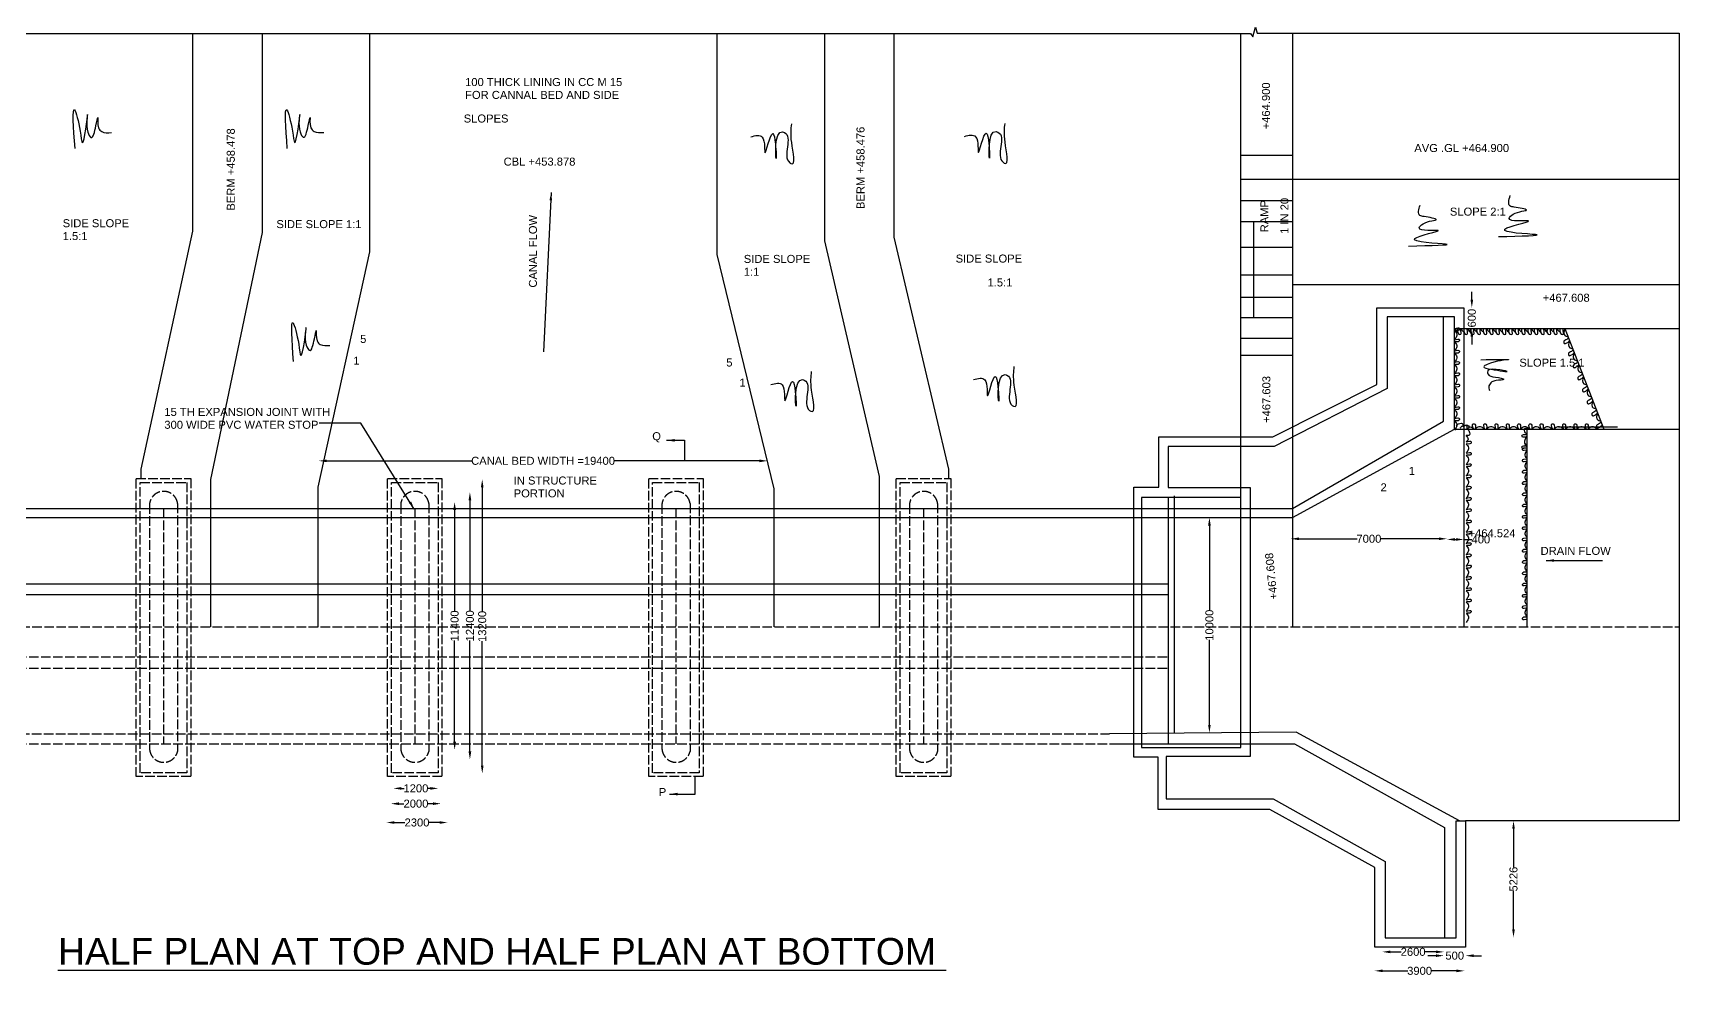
# Model space of a CAD drawing. Header units: millimetres. Extents: x 2520039 to 2670127, y 44348733 to 44450860.
# Drawn here: x 2555481 to 2617185, y 44381485 to 44416847 of the extents above; entities that cross this region are included whole.
import ezdxf

# ---------------------------------------------------------------- set-up
doc = ezdxf.new("R2010")
doc.units = ezdxf.units.MM
doc.header["$MEASUREMENT"] = 0
doc.linetypes.add('ACAD_ISO02W100', pattern=[15, 12, -3])
for name, color, linetype in [('DIMENSION', 7, 'Continuous'), ('DRAWING', 2, 'Continuous'), ('TEXT', 7, 'Continuous')]:
    doc.layers.add(name, color=color, linetype=linetype)
doc.styles.get("Standard").update_dxf_attribs({"font": 'arial.ttf', "height": 300})
doc.dimstyles.get("Standard").update_dxf_attribs({"dimtxt": 300, "dimasz": 300, "dimexe": 0.18, "dimexo": 0.0625, "dimgap": 0.09, "dimtad": 0, "dimdec": 0, "dimzin": 0, "dimdsep": 46, "dimtxsty": 'Standard', "dimcen": 0.09, "dimse1": 1, "dimse2": 1, "dimadec": 0, "dimazin": 0, "dimtfac": 1, "dimtdec": 0, "dimtofl": 0, "dimtmove": 0, "dimatfit": 3, "dimfxl": 1, "dimtolj": 1, "dimtzin": 0, "dimarcsym": 0})

# ---------------------------------------------------------------- blocks, each defined once
blk = doc.blocks.new('*D122')
at = {"layer": 'Defpoints', "color": 0, "transparency": 16777216}
for p in [(2568996, 44388544), (2568996, 44388522), (2570677, 44388544)]:
    blk.add_point(p, dxfattribs=at)
at = {"layer": 'DIMENSION', "color": 0, "lineweight": -2, "transparency": 16777216}
for p, q in [((2569296, 44388522), (2569403, 44388522)), ((2570377, 44388522), (2570270, 44388522))]:
    blk.add_line(p, q, dxfattribs=at)
at = {"layer": 'DIMENSION', "color": 0, "transparency": 16777216}
for points in [[(2569296, 44388572), (2569296, 44388472), (2568996, 44388522)], [(2570377, 44388572), (2570377, 44388472), (2570677, 44388522)]]:
    blk.add_solid(points, dxfattribs=at)
at = {"layer": 'DIMENSION', "color": 0, "transparency": 16777216, "insert": (2569837, 44388522), "char_height": 300, "attachment_point": 5}
blk.add_mtext('\\A1;1200', dxfattribs=at)
blk = doc.blocks.new('*D123')
at = {"layer": 'Defpoints', "color": 0, "transparency": 16777216}
for p in [(2568897, 44387911), (2570782, 44387949), (2570782, 44387911)]:
    blk.add_point(p, dxfattribs=at)
at = {"layer": 'DIMENSION', "color": 0, "lineweight": -2, "transparency": 16777216}
for p, q in [((2569197, 44387949), (2569389, 44387949)), ((2570482, 44387949), (2570290, 44387949))]:
    blk.add_line(p, q, dxfattribs=at)
at = {"layer": 'DIMENSION', "color": 0, "transparency": 16777216}
for points in [[(2569197, 44387999), (2569197, 44387899), (2568897, 44387949)], [(2570482, 44387999), (2570482, 44387899), (2570782, 44387949)]]:
    blk.add_solid(points, dxfattribs=at)
at = {"layer": 'DIMENSION', "color": 0, "transparency": 16777216, "insert": (2569839, 44387949), "char_height": 300, "attachment_point": 5}
blk.add_mtext('\\A1;2000', dxfattribs=at)
blk = doc.blocks.new('*D124')
at = {"layer": 'Defpoints', "color": 0, "transparency": 16777216}
for p in [(2568731, 44387242), (2568731, 44387242), (2571024, 44387302)]:
    blk.add_point(p, dxfattribs=at)
at = {"layer": 'DIMENSION', "color": 0, "lineweight": -2, "transparency": 16777216}
for p, q in [((2569031, 44387242), (2569428, 44387242)), ((2570724, 44387242), (2570328, 44387242))]:
    blk.add_line(p, q, dxfattribs=at)
at = {"layer": 'DIMENSION', "color": 0, "transparency": 16777216}
for points in [[(2569031, 44387292), (2569031, 44387192), (2568731, 44387242)], [(2570724, 44387292), (2570724, 44387192), (2571024, 44387242)]]:
    blk.add_solid(points, dxfattribs=at)
at = {"layer": 'DIMENSION', "color": 0, "transparency": 16777216, "insert": (2569878, 44387242), "char_height": 300, "attachment_point": 5}
blk.add_mtext('\\A1;2300', dxfattribs=at)
blk = doc.blocks.new('*D125')
at = {"layer": 'Defpoints', "color": 0, "transparency": 16777216}
for p in [(2572323, 44400108), (2572399, 44400108), (2572399, 44389079)]:
    blk.add_point(p, dxfattribs=at)
at = {"layer": 'DIMENSION', "color": 0, "lineweight": -2, "transparency": 16777216}
for p, q in [((2572323, 44399808), (2572323, 44395144)), ((2572323, 44389379), (2572323, 44394044))]:
    blk.add_line(p, q, dxfattribs=at)
at = {"layer": 'DIMENSION', "color": 0, "transparency": 16777216}
for points in [[(2572273, 44399808), (2572373, 44399808), (2572323, 44400108)], [(2572273, 44389379), (2572373, 44389379), (2572323, 44389079)]]:
    blk.add_solid(points, dxfattribs=at)
at = {"layer": 'DIMENSION', "color": 0, "transparency": 16777216, "insert": (2572323, 44394594), "char_height": 300, "attachment_point": 5, "rotation": 90}
blk.add_mtext('\\A1;13200', dxfattribs=at)
blk = doc.blocks.new('*D126')
at = {"layer": 'Defpoints', "color": 0, "transparency": 16777216}
for p in [(2571887, 44399626), (2571862, 44389607), (2571887, 44389607)]:
    blk.add_point(p, dxfattribs=at)
at = {"layer": 'DIMENSION', "color": 0, "lineweight": -2, "transparency": 16777216}
for p, q in [((2571862, 44399326), (2571862, 44395167)), ((2571862, 44389907), (2571862, 44394067))]:
    blk.add_line(p, q, dxfattribs=at)
at = {"layer": 'DIMENSION', "color": 0, "transparency": 16777216}
for points in [[(2571812, 44399326), (2571912, 44399326), (2571862, 44399626)], [(2571812, 44389907), (2571912, 44389907), (2571862, 44389607)]]:
    blk.add_solid(points, dxfattribs=at)
at = {"layer": 'DIMENSION', "color": 0, "transparency": 16777216, "insert": (2571862, 44394617), "char_height": 300, "attachment_point": 5, "rotation": 90}
blk.add_mtext('\\A1;12400', dxfattribs=at)
blk = doc.blocks.new('*D127')
at = {"layer": 'Defpoints', "color": 0, "transparency": 16777216}
for p in [(2571288, 44399256), (2571326, 44399256), (2571326, 44389968)]:
    blk.add_point(p, dxfattribs=at)
at = {"layer": 'DIMENSION', "color": 0, "lineweight": -2, "transparency": 16777216}
for p, q in [((2571288, 44398956), (2571288, 44395162)), ((2571288, 44390268), (2571288, 44394062))]:
    blk.add_line(p, q, dxfattribs=at)
at = {"layer": 'DIMENSION', "color": 0, "transparency": 16777216}
for points in [[(2571238, 44398956), (2571338, 44398956), (2571288, 44399256)], [(2571238, 44390268), (2571338, 44390268), (2571288, 44389968)]]:
    blk.add_solid(points, dxfattribs=at)
at = {"layer": 'DIMENSION', "color": 0, "transparency": 16777216, "insert": (2571288, 44394612), "char_height": 300, "attachment_point": 5, "rotation": 90}
blk.add_mtext('\\A1;11400', dxfattribs=at)
blk = doc.blocks.new('*D128')
at = {"layer": 'Defpoints', "color": 0, "transparency": 16777216}
for p in [(2566194, 44400787), (2583012, 44400802), (2583012, 44400802)]:
    blk.add_point(p, dxfattribs=at)
at = {"layer": 'DIMENSION', "color": 0, "lineweight": -2, "transparency": 16777216}
for p, q in [((2566494, 44400802), (2571928, 44400802)), ((2582712, 44400802), (2577279, 44400802))]:
    blk.add_line(p, q, dxfattribs=at)
at = {"layer": 'DIMENSION', "color": 0, "transparency": 16777216}
for points in [[(2566494, 44400852), (2566494, 44400752), (2566194, 44400802)], [(2582712, 44400852), (2582712, 44400752), (2583012, 44400802)]]:
    blk.add_solid(points, dxfattribs=at)
at = {"layer": 'DIMENSION', "color": 0, "transparency": 16777216, "insert": (2574603, 44400802), "char_height": 300, "attachment_point": 5}
blk.add_mtext('\\A1;CANAL BED WIDTH =19400', dxfattribs=at)
blk = doc.blocks.new('*D130')
at = {"layer": 'Defpoints', "color": 0, "transparency": 16777216}
for p in [(2599502, 44398678), (2599581, 44390602), (2599581, 44390602)]:
    blk.add_point(p, dxfattribs=at)
at = {"layer": 'DIMENSION', "color": 0, "lineweight": -2, "transparency": 16777216}
for p, q in [((2599581, 44398378), (2599581, 44395190)), ((2599581, 44390902), (2599581, 44394090))]:
    blk.add_line(p, q, dxfattribs=at)
at = {"layer": 'DIMENSION', "color": 0, "transparency": 16777216}
for points in [[(2599531, 44398378), (2599631, 44398378), (2599581, 44398678)], [(2599531, 44390902), (2599631, 44390902), (2599581, 44390602)]]:
    blk.add_solid(points, dxfattribs=at)
at = {"layer": 'DIMENSION', "color": 0, "transparency": 16777216, "insert": (2599581, 44394640), "char_height": 300, "attachment_point": 5, "rotation": 90}
blk.add_mtext('\\A1;10000', dxfattribs=at)
blk = doc.blocks.new('*D131')
at = {"layer": 'Defpoints', "color": 0, "transparency": 16777216}
for p in [(2602634, 44398024), (2608485, 44398024), (2608485, 44397880)]:
    blk.add_point(p, dxfattribs=at)
at = {"layer": 'DIMENSION', "color": 0, "lineweight": -2, "transparency": 16777216}
for p, q in [((2602934, 44397880), (2605113, 44397880)), ((2608185, 44397880), (2606006, 44397880))]:
    blk.add_line(p, q, dxfattribs=at)
at = {"layer": 'DIMENSION', "color": 0, "transparency": 16777216}
for points in [[(2602934, 44397930), (2602934, 44397830), (2602634, 44397880)], [(2608185, 44397930), (2608185, 44397830), (2608485, 44397880)]]:
    blk.add_solid(points, dxfattribs=at)
at = {"layer": 'DIMENSION', "color": 0, "transparency": 16777216, "insert": (2605559, 44397880), "char_height": 300, "attachment_point": 5}
blk.add_mtext('\\A1;7000', dxfattribs=at)
blk = doc.blocks.new('*D132')
at = {"layer": 'Defpoints', "color": 0, "transparency": 16777216}
for p in [(2608485, 44397880), (2609119, 44397880), (2609119, 44397855)]:
    blk.add_point(p, dxfattribs=at)
at = {"layer": 'DIMENSION', "color": 0, "lineweight": -2, "transparency": 16777216}
for p, q in [((2608785, 44397855), (2608819, 44397855)), ((2609119, 44397855), (2609419, 44397855))]:
    blk.add_line(p, q, dxfattribs=at)
at = {"layer": 'DIMENSION', "color": 0, "transparency": 16777216}
for points in [[(2608785, 44397905), (2608785, 44397805), (2608485, 44397855)], [(2608819, 44397905), (2608819, 44397805), (2609119, 44397855)]]:
    blk.add_solid(points, dxfattribs=at)
at = {"layer": 'DIMENSION', "color": 0, "transparency": 16777216, "insert": (2609756, 44397855), "char_height": 300, "attachment_point": 5}
blk.add_mtext('\\A1;400', dxfattribs=at)
blk = doc.blocks.new('*D136')
at = {"layer": 'Defpoints', "color": 0, "transparency": 16777216}
for p in [(2608372, 44382569), (2609180, 44382569), (2609180, 44382250)]:
    blk.add_point(p, dxfattribs=at)
at = {"layer": 'DIMENSION', "color": 0, "lineweight": -2, "transparency": 16777216}
for p, q in [((2608072, 44382250), (2607772, 44382250)), ((2609480, 44382250), (2609780, 44382250))]:
    blk.add_line(p, q, dxfattribs=at)
at = {"layer": 'DIMENSION', "color": 0, "transparency": 16777216}
for points in [[(2608072, 44382300), (2608072, 44382200), (2608372, 44382250)], [(2609480, 44382300), (2609480, 44382200), (2609180, 44382250)]]:
    blk.add_solid(points, dxfattribs=at)
at = {"layer": 'DIMENSION', "color": 0, "transparency": 16777216, "insert": (2608776, 44382250), "char_height": 300, "attachment_point": 5}
blk.add_mtext('\\A1;500', dxfattribs=at)
blk = doc.blocks.new('*D137')
at = {"layer": 'Defpoints', "color": 0, "transparency": 16777216}
for p in [(2606061, 44382392), (2606061, 44382250), (2608372, 44382250)]:
    blk.add_point(p, dxfattribs=at)
at = {"layer": 'DIMENSION', "color": 0, "lineweight": -2, "transparency": 16777216}
for p, q in [((2606361, 44382392), (2606766, 44382392)), ((2608072, 44382392), (2607667, 44382392))]:
    blk.add_line(p, q, dxfattribs=at)
at = {"layer": 'DIMENSION', "color": 0, "transparency": 16777216}
for points in [[(2606361, 44382442), (2606361, 44382342), (2606061, 44382392)], [(2608072, 44382442), (2608072, 44382342), (2608372, 44382392)]]:
    blk.add_solid(points, dxfattribs=at)
at = {"layer": 'DIMENSION', "color": 0, "transparency": 16777216, "insert": (2607216, 44382392), "char_height": 300, "attachment_point": 5}
blk.add_mtext('\\A1;2600', dxfattribs=at)
blk = doc.blocks.new('*D138')
at = {"layer": 'Defpoints', "color": 0, "transparency": 16777216}
for p in [(2605777, 44381681), (2609142, 44381681), (2609142, 44381681)]:
    blk.add_point(p, dxfattribs=at)
at = {"layer": 'DIMENSION', "color": 0, "lineweight": -2, "transparency": 16777216}
for p, q in [((2606077, 44381681), (2607012, 44381681)), ((2608842, 44381681), (2607907, 44381681))]:
    blk.add_line(p, q, dxfattribs=at)
at = {"layer": 'DIMENSION', "color": 0, "transparency": 16777216}
for points in [[(2606077, 44381731), (2606077, 44381631), (2605777, 44381681)], [(2608842, 44381731), (2608842, 44381631), (2609142, 44381681)]]:
    blk.add_solid(points, dxfattribs=at)
at = {"layer": 'DIMENSION', "color": 0, "transparency": 16777216, "insert": (2607459, 44381681), "char_height": 300, "attachment_point": 5}
blk.add_mtext('\\A1;3900', dxfattribs=at)
blk = doc.blocks.new('*D139')
at = {"layer": 'Defpoints', "color": 0, "transparency": 16777216}
for p in [(2610839, 44387306), (2610979, 44387306), (2610839, 44382935)]:
    blk.add_point(p, dxfattribs=at)
at = {"layer": 'DIMENSION', "color": 0, "lineweight": -2, "transparency": 16777216}
for p, q in [((2610979, 44387006), (2610979, 44385568)), ((2610979, 44383235), (2610979, 44384672))]:
    blk.add_line(p, q, dxfattribs=at)
at = {"layer": 'DIMENSION', "color": 0, "transparency": 16777216}
for points in [[(2610929, 44387006), (2611029, 44387006), (2610979, 44387306)], [(2610929, 44383235), (2611029, 44383235), (2610979, 44382935)]]:
    blk.add_solid(points, dxfattribs=at)
at = {"layer": 'DIMENSION', "color": 0, "transparency": 16777216, "insert": (2610979, 44385120), "char_height": 300, "attachment_point": 5, "rotation": 90}
blk.add_mtext('\\A1;5226', dxfattribs=at)
blk = doc.blocks.new('*D151')
at = {"layer": 'Defpoints', "color": 0, "transparency": 16777216}
for p in [(2609119, 44406545), (2609417, 44406545), (2609119, 44405761)]:
    blk.add_point(p, dxfattribs=at)
at = {"layer": 'DIMENSION', "color": 0, "lineweight": -2, "transparency": 16777216}
for p, q in [((2609417, 44406845), (2609417, 44407145)), ((2609417, 44405461), (2609417, 44405161))]:
    blk.add_line(p, q, dxfattribs=at)
at = {"layer": 'DIMENSION', "color": 0, "transparency": 16777216}
for points in [[(2609367, 44406845), (2609467, 44406845), (2609417, 44406545)], [(2609367, 44405461), (2609467, 44405461), (2609417, 44405761)]]:
    blk.add_solid(points, dxfattribs=at)
at = {"layer": 'DIMENSION', "color": 0, "transparency": 16777216, "insert": (2609417, 44406153), "char_height": 300, "attachment_point": 5, "rotation": 90}
blk.add_mtext('\\A1;600', dxfattribs=at)

msp = doc.modelspace()

# ---------------------------------------------------------------- linework, layer by layer
at = {"layer": 'DIMENSION', "color": 0}
for points in [[(2600752.2, 44399428.2), (2600752.2, 44416829.5)], [(2602704.9, 44394579.2), (2602704.9, 44416836.1)], [(2600752.2, 44412267.2), (2602704.9, 44412267.2)], [(2600752.2, 44411367.2), (2602704.9, 44411367.2)], [(2600752.2, 44410568.5), (2602704.9, 44410568.5)], [(2600752.2, 44409781), (2602704.9, 44409781)], [(2601242.1, 44406160.1), (2601242.1, 44409781)], [(2600752.2, 44408813.5), (2602704.9, 44408813.5)], [(2600752.2, 44407780.1), (2602704.9, 44407780.1)], [(2602704.9, 44406925.1), (2600752.2, 44406925.1)], [(2602704.9, 44406160.1), (2600752.2, 44406160.1)], [(2602704.9, 44405395.1), (2600752.2, 44405395.1)], [(2602704.9, 44404753.9), (2600752.2, 44404753.9)]]:
    msp.add_lwpolyline(points, dxfattribs=at)
at = {"layer": 'DIMENSION'}
for points in [[(2602704.9, 44411367.2), (2617185.3, 44411367.2)], [(2617185.3, 44407400.5), (2602704.9, 44407400.5)]]:
    msp.add_lwpolyline(points, dxfattribs=at)
at = {"layer": 'DIMENSION', "color": 0}
for points in [[(2557058.8, 44412514.3), (2557040.1, 44413957.7), (2557251.9, 44413161.3), (2557332.9, 44412732), (2557532.2, 44413783.5), (2557538.4, 44413130.2), (2557656.8, 44412931.1), (2557843.6, 44413366.6), (2557912.1, 44413671.5), (2557943.3, 44413285.8), (2558061.6, 44413148.9), (2558422.9, 44413111.6)], [(2565015.4, 44412519.2), (2564996.7, 44413962.6), (2565208.5, 44413166.2), (2565289.5, 44412736.9), (2565488.8, 44413788.4), (2565495, 44413135.1), (2565613.4, 44412936), (2565800.2, 44413371.5), (2565868.7, 44413676.4), (2565899.9, 44413290.7), (2566018.2, 44413153.8), (2566379.5, 44413116.5)], [(2582395.6, 44412951.5), (2582819.5, 44412941.6), (2582920.4, 44412345.2), (2583211.7, 44413071.2), (2583312.7, 44412682.3), (2583338.7, 44412137.8), (2583583.8, 44413137.5), (2583650.2, 44413117.3), (2583849.8, 44411981.3), (2583890.2, 44411955.4), (2583922.3, 44412737.4), (2583922.3, 44413437.5)], [(2590394.5, 44412965.1), (2590818.3, 44412955.2), (2590919.3, 44412358.8), (2591210.6, 44413084.8), (2591311.5, 44412695.9), (2591337.5, 44412151.4), (2591582.7, 44413151.1), (2591649, 44413130.9), (2591848.6, 44411994.9), (2591889, 44411969), (2591921.1, 44412751), (2591921.1, 44413451.1)], [(2607038.9, 44408855.2), (2608430.8, 44408927.7), (2607274.9, 44409133.2), (2608158.4, 44409441.5), (2607444.4, 44409538.2), (2607589.8, 44409693.1), (2608086.1, 44409850.3), (2607632.2, 44409959.1), (2607468.8, 44410001.4), (2607474.9, 44410394.3)], [(2610416.2, 44409211.1), (2611808, 44409283.6), (2610652.2, 44409489.1), (2611535.7, 44409797.4), (2610821.6, 44409894.1), (2610967.1, 44410049.1), (2611463.3, 44410206.2), (2611009.5, 44410315), (2610846.1, 44410357.3), (2610852.1, 44410750.3)], [(2565249.3, 44404529.6), (2565230.6, 44405973), (2565442.4, 44405176.6), (2565523.4, 44404747.3), (2565722.7, 44405798.8), (2565728.9, 44405145.5), (2565847.2, 44404946.4), (2566034.1, 44405381.9), (2566102.6, 44405686.8), (2566133.8, 44405301), (2566252.1, 44405164.2), (2566613.4, 44405126.8)], [(2608770.9, 44405761.4), (2608952.1, 44405763.8), (2608942.7, 44405707.4), (2608770.9, 44405679.2), (2608818.3, 44405625.2), (2608839.5, 44405465.4), (2608770.9, 44405338.5)], [(2608770.9, 44405338.5), (2608952.1, 44405340.8), (2608942.7, 44405284.4), (2608770.9, 44405256.2), (2608818.3, 44405202.2), (2608839.5, 44405042.4), (2608770.9, 44404915.5)], [(2608770.9, 44405761.4), (2608888.6, 44405648.8), (2608888.6, 44405761.4), (2608929.8, 44405551.1), (2609008.7, 44405554.5), (2609010.4, 44405662.5), (2609010.4, 44405761.4)], [(2609010.4, 44405761.4), (2609128.1, 44405648.8), (2609128.1, 44405761.4), (2609169.3, 44405551.1), (2609248.3, 44405554.5), (2609250, 44405662.5), (2609250, 44405761.4)], [(2609250, 44405761.4), (2609367.7, 44405648.8), (2609367.7, 44405761.4), (2609408.9, 44405551.1), (2609487.8, 44405554.5), (2609489.5, 44405662.5), (2609489.5, 44405761.4)], [(2609489.5, 44405761.4), (2609607.2, 44405648.8), (2609607.2, 44405761.4), (2609648.4, 44405551.1), (2609727.4, 44405554.5), (2609729.1, 44405662.5), (2609729.1, 44405761.4)], [(2609729.1, 44405761.4), (2609846.8, 44405648.8), (2609846.8, 44405761.4), (2609888, 44405551.1), (2609966.9, 44405554.5), (2609968.6, 44405662.5), (2609968.6, 44405761.4)], [(2609968.6, 44405761.4), (2610086.3, 44405648.8), (2610086.3, 44405761.4), (2610127.5, 44405551.1), (2610206.5, 44405554.5), (2610208.2, 44405662.5), (2610208.2, 44405761.4)], [(2610208.2, 44405761.4), (2610325.9, 44405648.8), (2610325.9, 44405761.4), (2610367.1, 44405551.1), (2610446, 44405554.5), (2610447.7, 44405662.5), (2610447.7, 44405761.4)], [(2610447.7, 44405761.4), (2610565.4, 44405648.8), (2610565.4, 44405761.4), (2610606.6, 44405551.1), (2610685.5, 44405554.5), (2610687.3, 44405662.5), (2610687.3, 44405761.4)], [(2610687.3, 44405761.4), (2610805, 44405648.8), (2610805, 44405761.4), (2610846.1, 44405551.1), (2610925.1, 44405554.5), (2610926.8, 44405662.5), (2610926.8, 44405761.4)], [(2610926.8, 44405761.4), (2611044.5, 44405648.8), (2611044.5, 44405761.4), (2611085.7, 44405551.1), (2611164.6, 44405554.5), (2611166.3, 44405662.5), (2611166.3, 44405761.4)], [(2611166.3, 44405761.4), (2611284, 44405648.8), (2611284, 44405761.4), (2611325.2, 44405551.1), (2611404.2, 44405554.5), (2611405.9, 44405662.5), (2611405.9, 44405761.4)], [(2611405.9, 44405761.4), (2611523.6, 44405648.8), (2611523.6, 44405761.4), (2611564.8, 44405551.1), (2611643.7, 44405554.5), (2611645.4, 44405662.5), (2611645.4, 44405761.4)], [(2611645.4, 44405761.4), (2611763.1, 44405648.8), (2611763.1, 44405761.4), (2611804.3, 44405551.1), (2611883.3, 44405554.5), (2611885, 44405662.5), (2611885, 44405761.4)], [(2611885, 44405761.4), (2612002.7, 44405648.8), (2612002.7, 44405761.4), (2612043.9, 44405551.1), (2612122.8, 44405554.5), (2612124.5, 44405662.5), (2612124.5, 44405761.4)], [(2612124.5, 44405761.4), (2612242.2, 44405648.8), (2612242.2, 44405761.4), (2612283.4, 44405551.1), (2612362.3, 44405554.5), (2612364.1, 44405662.5), (2612364.1, 44405761.4)], [(2612364.1, 44405761.4), (2612481.8, 44405648.8), (2612481.8, 44405761.4), (2612522.9, 44405551.1), (2612601.9, 44405554.5), (2612603.6, 44405662.5), (2612603.6, 44405761.4)], [(2612603.6, 44405761.4), (2612721.3, 44405648.8), (2612721.3, 44405761.4), (2612762.5, 44405551.1), (2612841.4, 44405554.5), (2612843.2, 44405662.5), (2612843.2, 44405761.4)], [(2612907.7, 44405761.4), (2612915.5, 44405493.2), (2613034, 44405435.7), (2612945.5, 44405335.7), (2612866, 44405284.8), (2612884, 44405203.8), (2612980, 44405224.8), (2613082.6, 44405310.3)], [(2613082.6, 44405310.3), (2613090.4, 44405042.1), (2613208.9, 44404984.6), (2613120.4, 44404884.6), (2613040.8, 44404833.7), (2613058.9, 44404752.7), (2613154.9, 44404773.7), (2613257.5, 44404859.2)], [(2608770.9, 44404915.5), (2608952.1, 44404917.9), (2608942.7, 44404861.5), (2608770.9, 44404833.3), (2608818.3, 44404779.2), (2608839.5, 44404619.4), (2608770.9, 44404492.6)], [(2613257.5, 44404859.2), (2613265.3, 44404591), (2613383.8, 44404533.5), (2613295.3, 44404433.5), (2613215.7, 44404382.6), (2613233.7, 44404301.6), (2613329.8, 44404322.6), (2613432.4, 44404408.1)], [(2583141.8, 44403661.9), (2583565.7, 44403652), (2583666.6, 44403055.6), (2583957.9, 44403781.6), (2584058.9, 44403392.7), (2584084.9, 44402848.2), (2584330, 44403847.9), (2584396.4, 44403827.7), (2584596, 44402691.7), (2584636.4, 44402665.8), (2584668.5, 44403447.8), (2584668.5, 44404147.9)], [(2590738.4, 44403849.1), (2591162.3, 44403839.1), (2591263.2, 44403242.8), (2591554.6, 44403968.8), (2591655.5, 44403579.9), (2591681.5, 44403035.3), (2591926.6, 44404035.1), (2591993, 44404014.9), (2592192.6, 44402878.9), (2592233, 44402852.9), (2592265.1, 44403635), (2592265.1, 44404335.1)], [(2608770.9, 44404492.6), (2608952.1, 44404494.9), (2608942.7, 44404438.5), (2608770.9, 44404410.3), (2608818.3, 44404356.3), (2608839.5, 44404196.5), (2608770.9, 44404069.6)], [(2608770.9, 44404069.6), (2608952.1, 44404071.9), (2608942.7, 44404015.5), (2608770.9, 44403987.3), (2608818.3, 44403933.3), (2608839.5, 44403773.5), (2608770.9, 44403646.6)], [(2609751.4, 44404595.3), (2610795.3, 44404595.3), (2609991.1, 44404415.1), (2609862.3, 44404330.1), (2610140.6, 44404237.4), (2610738.6, 44404155), (2610001.5, 44404116.4), (2610019.5, 44404059.8), (2610303, 44403941.4), (2610614.9, 44403859), (2610328.8, 44403810.1), (2610169, 44403758.6), (2610058.1, 44403613.2), (2610078.7, 44403435.6)], [(2613432.4, 44404408.1), (2613440.1, 44404139.9), (2613558.6, 44404082.4), (2613470.2, 44403982.4), (2613390.6, 44403931.5), (2613408.6, 44403850.5), (2613504.7, 44403871.5), (2613607.2, 44403957)], [(2608770.9, 44403646.6), (2608952.1, 44403649), (2608942.7, 44403592.6), (2608770.9, 44403564.4), (2608818.3, 44403510.3), (2608839.5, 44403350.5), (2608770.9, 44403223.7)], [(2613607.2, 44403957), (2613615, 44403688.8), (2613733.5, 44403631.3), (2613645, 44403531.3), (2613565.5, 44403480.4), (2613583.5, 44403399.4), (2613679.6, 44403420.4), (2613782.1, 44403505.9)], [(2613782.1, 44403505.9), (2613789.9, 44403237.7), (2613908.4, 44403180.2), (2613819.9, 44403080.2), (2613740.4, 44403029.3), (2613758.4, 44402948.3), (2613854.4, 44402969.3), (2613957, 44403054.8)], [(2608770.9, 44403223.7), (2608952.1, 44403226), (2608942.7, 44403169.6), (2608770.9, 44403141.4), (2608818.3, 44403087.4), (2608839.5, 44402927.6), (2608770.9, 44402800.7)], [(2608770.9, 44402800.7), (2608952.1, 44402803), (2608942.7, 44402746.6), (2608770.9, 44402718.4), (2608818.3, 44402664.4), (2608839.5, 44402504.6), (2608770.9, 44402377.7)], [(2613957, 44403054.8), (2613964.8, 44402786.6), (2614083.3, 44402729.1), (2613994.8, 44402629.1), (2613915.2, 44402578.1), (2613933.3, 44402497.2), (2614029.3, 44402518.2), (2614131.9, 44402603.7)], [(2608770.9, 44402377.7), (2608952.1, 44402380.1), (2608942.7, 44402323.7), (2608770.9, 44402295.5), (2608818.3, 44402241.4), (2608839.5, 44402081.6), (2608770.9, 44401954.8)], [(2608825, 44402110.1), (2608922.8, 44402191.3), (2609077.9, 44402174.9), (2609077.9, 44402082.8), (2609181.3, 44402142), (2609319.9, 44402082.8)], [(2614131.9, 44402603.7), (2614139.7, 44402335.5), (2614258.1, 44402278), (2614169.7, 44402178), (2614090.1, 44402127), (2614108.1, 44402046.1), (2614204.2, 44402067.1), (2614306.8, 44402152.6)], [(2608978.9, 44402034.2), (2609076.7, 44402115.4), (2609231.8, 44402098.9), (2609231.8, 44402006.9), (2609335.2, 44402066.1), (2609473.8, 44402006.9)], [(2609236.1, 44402004.8), (2609317.3, 44401907), (2609300.8, 44401752), (2609208.8, 44401752), (2609268, 44401648.6), (2609208.8, 44401509.9)], [(2609473.8, 44402006.9), (2609471.5, 44402188.1), (2609527.9, 44402178.7), (2609556.1, 44402006.9), (2609610.1, 44402054.3), (2609769.9, 44402075.5), (2609896.8, 44402006.9)], [(2609896.8, 44402006.9), (2609894.4, 44402188.1), (2609950.8, 44402178.7), (2609979, 44402006.9), (2610033.1, 44402054.3), (2610192.9, 44402075.5), (2610319.8, 44402006.9)], [(2610319.8, 44402006.9), (2610317.4, 44402188.1), (2610373.8, 44402178.7), (2610402, 44402006.9), (2610456, 44402054.3), (2610615.8, 44402075.5), (2610742.7, 44402006.9)], [(2610742.7, 44402006.9), (2610740.4, 44402188.1), (2610796.8, 44402178.7), (2610825, 44402006.9), (2610879, 44402054.3), (2611038.8, 44402075.5), (2611165.7, 44402006.9)], [(2611165.7, 44402006.9), (2611163.3, 44402188.1), (2611219.7, 44402178.7), (2611247.9, 44402006.9), (2611302, 44402054.3), (2611461.8, 44402075.5), (2611588.7, 44402006.9)], [(2611478.7, 44401292.8), (2611297.5, 44401290.4), (2611306.9, 44401346.8), (2611478.7, 44401375), (2611431.3, 44401429.1), (2611410.2, 44401588.9), (2611478.7, 44401715.7)], [(2611478.7, 44401715.7), (2611297.5, 44401713.4), (2611306.9, 44401769.8), (2611478.7, 44401798), (2611431.3, 44401852), (2611410.2, 44402011.8), (2611604.6, 44401986.6)], [(2611588.7, 44402006.9), (2611586.3, 44402188.1), (2611642.7, 44402178.7), (2611670.9, 44402006.9), (2611724.9, 44402054.3), (2611884.7, 44402075.5), (2612011.6, 44402006.9)], [(2612011.6, 44402006.9), (2612009.3, 44402188.1), (2612065.7, 44402178.7), (2612093.9, 44402006.9), (2612147.9, 44402054.3), (2612307.7, 44402075.5), (2612434.6, 44402006.9)], [(2612434.6, 44402006.9), (2612432.2, 44402188.1), (2612488.6, 44402178.7), (2612516.8, 44402006.9), (2612570.9, 44402054.3), (2612730.7, 44402075.5), (2612857.6, 44402006.9)], [(2612857.6, 44402006.9), (2612855.2, 44402188.1), (2612911.6, 44402178.7), (2612939.8, 44402006.9), (2612993.8, 44402054.3), (2613153.6, 44402075.5), (2613280.5, 44402006.9)], [(2613280.5, 44402006.9), (2613278.2, 44402188.1), (2613334.6, 44402178.7), (2613362.8, 44402006.9), (2613416.8, 44402054.3), (2613576.6, 44402075.5), (2613703.5, 44402006.9)], [(2613703.5, 44402006.9), (2613701.1, 44402188.1), (2613757.5, 44402178.7), (2613785.7, 44402006.9), (2613839.8, 44402054.3), (2613999.6, 44402075.5), (2614126.5, 44402006.9)], [(2609208.8, 44401509.9), (2609390, 44401512.3), (2609380.6, 44401455.9), (2609208.8, 44401427.7), (2609256.2, 44401373.6), (2609277.4, 44401213.9), (2609208.8, 44401087)], [(2609208.8, 44401087), (2609390, 44401089.3), (2609380.6, 44401032.9), (2609208.8, 44401004.7), (2609256.2, 44400950.7), (2609277.4, 44400790.9), (2609208.8, 44400664)], [(2611497.1, 44400795.7), (2611315.8, 44400793.4), (2611325.2, 44400849.8), (2611497.1, 44400878), (2611449.6, 44400932), (2611428.5, 44401091.8), (2611497.1, 44401218.7)], [(2609208.8, 44400664), (2609390, 44400666.3), (2609380.6, 44400610), (2609208.8, 44400581.8), (2609256.2, 44400527.7), (2609277.4, 44400367.9), (2609208.8, 44400241)], [(2611497.1, 44400372.8), (2611315.8, 44400370.4), (2611325.2, 44400426.8), (2611497.1, 44400455), (2611449.6, 44400509), (2611428.5, 44400668.8), (2611497.1, 44400795.7)], [(2611497.1, 44399949.8), (2611315.8, 44399947.4), (2611325.2, 44400003.8), (2611497.1, 44400032), (2611449.6, 44400086.1), (2611428.5, 44400245.9), (2611497.1, 44400372.8)], [(2609208.8, 44400241), (2609390, 44400243.4), (2609380.6, 44400187), (2609208.8, 44400158.8), (2609256.2, 44400104.7), (2609277.4, 44399945), (2609208.8, 44399818.1)], [(2609208.8, 44399818.1), (2609390, 44399820.4), (2609380.6, 44399764), (2609208.8, 44399735.8), (2609256.2, 44399681.8), (2609277.4, 44399522), (2609208.8, 44399395.1)], [(2611497.1, 44399526.8), (2611315.8, 44399524.5), (2611325.2, 44399580.9), (2611497.1, 44399609.1), (2611449.6, 44399663.1), (2611428.5, 44399822.9), (2611497.1, 44399949.8)], [(2609208.8, 44399395.1), (2609390, 44399397.4), (2609380.6, 44399341.1), (2609208.8, 44399312.9), (2609256.2, 44399258.8), (2609277.4, 44399099), (2609208.8, 44398972.1)], [(2611497.1, 44399103.9), (2611315.8, 44399101.5), (2611325.2, 44399157.9), (2611497.1, 44399186.1), (2611449.6, 44399240.1), (2611428.5, 44399399.9), (2611497.1, 44399526.8)], [(2609208.8, 44398972.1), (2609390, 44398974.5), (2609380.6, 44398918.1), (2609208.8, 44398889.9), (2609256.2, 44398835.8), (2609277.4, 44398676.1), (2609208.8, 44398549.2)], [(2609208.8, 44398549.2), (2609390, 44398551.5), (2609380.6, 44398495.1), (2609208.8, 44398466.9), (2609256.2, 44398412.9), (2609277.4, 44398253.1), (2609208.8, 44398126.2)], [(2611497.1, 44398680.9), (2611315.8, 44398678.5), (2611325.2, 44398734.9), (2611497.1, 44398763.1), (2611449.6, 44398817.2), (2611428.5, 44398977), (2611497.1, 44399103.9)], [(2611497.1, 44398257.9), (2611315.8, 44398255.6), (2611325.2, 44398312), (2611497.1, 44398340.2), (2611449.6, 44398394.2), (2611428.5, 44398554), (2611497.1, 44398680.9)], [(2609208.8, 44398126.2), (2609390, 44398128.6), (2609380.6, 44398072.2), (2609208.8, 44398044), (2609256.2, 44397989.9), (2609277.4, 44397830.1), (2609208.8, 44397703.2)], [(2611497.1, 44397835), (2611315.8, 44397832.6), (2611325.2, 44397889), (2611497.1, 44397917.2), (2611449.6, 44397971.2), (2611428.5, 44398131), (2611497.1, 44398257.9)], [(2609208.8, 44397703.2), (2609390, 44397705.6), (2609380.6, 44397649.2), (2609208.8, 44397621), (2609256.2, 44397566.9), (2609277.4, 44397407.2), (2609208.8, 44397280.3)], [(2609208.8, 44397280.3), (2609390, 44397282.6), (2609380.6, 44397226.2), (2609208.8, 44397198), (2609256.2, 44397144), (2609277.4, 44396984.2), (2609208.8, 44396857.3)], [(2611497.1, 44397412), (2611315.8, 44397409.6), (2611325.2, 44397466), (2611497.1, 44397494.2), (2611449.6, 44397548.3), (2611428.5, 44397708.1), (2611497.1, 44397835)], [(2611497.1, 44396989), (2611315.8, 44396986.7), (2611325.2, 44397043.1), (2611497.1, 44397071.3), (2611449.6, 44397125.3), (2611428.5, 44397285.1), (2611497.1, 44397412)], [(2609208.8, 44396857.3), (2609390, 44396859.7), (2609380.6, 44396803.3), (2609208.8, 44396775.1), (2609256.2, 44396721), (2609277.4, 44396561.2), (2609208.8, 44396434.3)], [(2611497.1, 44396566.1), (2611315.8, 44396563.7), (2611325.2, 44396620.1), (2611497.1, 44396648.3), (2611449.6, 44396702.4), (2611428.5, 44396862.1), (2611497.1, 44396989)], [(2609208.8, 44396434.3), (2609390, 44396436.7), (2609380.6, 44396380.3), (2609208.8, 44396352.1), (2609256.2, 44396298.1), (2609277.4, 44396138.3), (2609208.8, 44396011.4)], [(2609208.8, 44396011.4), (2609390, 44396013.7), (2609380.6, 44395957.3), (2609208.8, 44395929.1), (2609256.2, 44395875.1), (2609277.4, 44395715.3), (2609208.8, 44395588.4)], [(2611497.1, 44396143.1), (2611315.8, 44396140.7), (2611325.2, 44396197.1), (2611497.1, 44396225.3), (2611449.6, 44396279.4), (2611428.5, 44396439.2), (2611497.1, 44396566.1)], [(2611497.1, 44395720.1), (2611315.8, 44395717.8), (2611325.2, 44395774.2), (2611497.1, 44395802.4), (2611449.6, 44395856.4), (2611428.5, 44396016.2), (2611497.1, 44396143.1)], [(2609208.8, 44395588.4), (2609390, 44395590.8), (2609380.6, 44395534.4), (2609208.8, 44395506.2), (2609256.2, 44395452.1), (2609277.4, 44395292.3), (2609208.8, 44395165.4)], [(2611497.1, 44395297.2), (2611315.8, 44395294.8), (2611325.2, 44395351.2), (2611497.1, 44395379.4), (2611449.6, 44395433.5), (2611428.5, 44395593.2), (2611497.1, 44395720.1)], [(2609208.8, 44395165.4), (2609390, 44395167.8), (2609380.6, 44395111.4), (2609208.8, 44395083.2), (2609256.2, 44395029.2), (2609277.4, 44394869.4), (2609208.8, 44394742.5)], [(2611497.1, 44394874.2), (2611315.8, 44394871.8), (2611325.2, 44394928.2), (2611497.1, 44394956.4), (2611449.6, 44395010.5), (2611428.5, 44395170.3), (2611497.1, 44395297.2)]]:
    msp.add_spline(points, degree=3, dxfattribs=at)
msp.add_open_spline([(2608858.9, 44402082.8), (2608854.1, 44402088.4), (2608849.2, 44402093.9), (2608844.4, 44402099.5)], degree=3, dxfattribs=at)
for points, knots in [([(2612635, 44402082.8), (2612634.3, 44402083.1), (2612633.4, 44402083.1), (2612632.5, 44402082.8), (2612632.5, 44402082.8)], [405.7589061, 405.7589061, 405.7589061, 405.7589061, 412.5507337, 412.5507339, 412.5507339, 412.5507339, 412.5507339]), ([(2611497.1, 44401218.7), (2611414.3, 44401191.1), (2611305.4, 44401154.9), (2611317.9, 44401332.6), (2611560, 44401259.3), (2611450.2, 44401346.2), (2611429.5, 44401385.3), (2611424.2, 44401401)], [0, 0, 0, 0, 181.2425902, 238.4140851, 412.5507337, 484.4631773, 531.543537, 531.543537, 531.543537, 531.543537])]:
    msp.add_open_spline(points, degree=3, knots=knots, dxfattribs=at)
at = {"layer": 'DRAWING', "color": 0}
for points in [[(2527109, 44387239.1), (2527109, 44416829.5), (2601124.9, 44416829.5), (2601214, 44416700.9), (2601304.8, 44417060.5), (2601370.1, 44416836.1), (2617185.3, 44416836.1), (2617185.3, 44387305.7), (2609180, 44387305.7), (2609180, 44382568.6), (2605785.8, 44382568.6), (2605785.8, 44385551.9), (2601848.5, 44387726.2), (2597663.8, 44387726.2), (2597663.8, 44389693.2)], [(2559532.7, 44400135.7), (2559532.7, 44400495), (2561469.2, 44409413.6), (2561469.2, 44416829.5)], [(2564077, 44416829.5), (2564077, 44409366.8), (2562136, 44400103.9), (2562136, 44394579.2)], [(2566172.2, 44394579.2), (2566172.2, 44399820.4), (2568109.6, 44408642.3), (2568109.6, 44416829.5)], [(2583267.8, 44394579.2), (2583267.8, 44399753), (2581130.3, 44408533.9), (2581130.3, 44416829.5)], [(2585152.4, 44416829.5), (2585152.4, 44409049.3), (2587199.8, 44400219.2), (2587199.8, 44394579.2)], [(2587752.9, 44416829.5), (2587752.9, 44409192.1), (2589802.4, 44400488.5), (2589802.4, 44400135.7)], [(2597663.8, 44389693.2), (2596753.6, 44389693.2), (2596753.6, 44399819.4), (2597685.9, 44399819.4), (2597685.9, 44401705.4), (2601958, 44401705.4), (2605859.9, 44403662.9), (2605859.9, 44406545.1), (2609119.2, 44406545.1), (2609119.2, 44394579.2)], [(2595830.6, 44399018.5), (2602689.7, 44399018.5), (2608358.2, 44402285.9), (2608358.2, 44406198.1)], [(2595830.6, 44398678.1), (2602694.4, 44398678.1), (2608770.9, 44401994.2), (2608770.9, 44406198.1), (2608358.2, 44406198.1)], [(2608358.2, 44406198.1), (2606241.9, 44406198.1), (2606241.9, 44403508.6), (2602002, 44401339.4), (2598029.4, 44401339.4), (2598029.4, 44399808.5), (2601113.7, 44399808.5), (2601113.7, 44389719.8), (2597965.1, 44389719.8)], [(2608770.9, 44405761.4), (2617185.3, 44405761.4)], [(2612907.7, 44405761.4), (2614368.2, 44401994.2)], [(2608770.9, 44401994.2), (2617185.3, 44401994.2)], [(2611476.7, 44401994.2), (2611476.7, 44394579.2)], [(2612667.5, 44402082.8), (2614871.1, 44402082.8)], [(2597032.2, 44399428.2), (2597032.2, 44390057.6), (2600752.2, 44390057.6), (2600752.2, 44399428.2), (2597032.2, 44399428.2)], [(2598038.2, 44399428.2), (2598038.2, 44390194.4)], [(2598267.7, 44390589), (2598267.7, 44399490.2)], [(2544080.5, 44398678.1), (2595830.6, 44398678.1)], [(2551285.1, 44399018.5), (2595830.6, 44399018.5)], [(2551285.1, 44396189.4), (2598038.2, 44396189.4)], [(2551285.1, 44395794), (2598038.2, 44395794)], [(2608956, 44387305.7), (2602826.2, 44390633.1), (2595830.6, 44390565.4)], [(2595830.6, 44390194.4), (2602769.4, 44390194.4), (2608390.2, 44387051.4), (2608390.2, 44382917)], [(2597965.1, 44389719.8), (2597965.1, 44388124.3), (2601967.2, 44388124.3), (2606162.6, 44385776.3), (2606162.6, 44382917), (2608835, 44382917), (2608835, 44387305.7), (2609180, 44387305.7)]]:
    msp.add_lwpolyline(points, dxfattribs=at)
at = {"layer": 'DRAWING', "color": 0, "linetype": 'ACAD_ISO02W100', "ltscale": 30}
for points in [[(2559353.7, 44400135.7), (2561396.2, 44400135.7), (2561396.2, 44388962), (2559353.7, 44388962)], [(2559501.7, 44399987.7), (2561248.2, 44399987.7), (2561248.2, 44389110), (2559501.7, 44389110)], [(2568770.7, 44400135.7), (2570813.1, 44400135.7), (2570813.1, 44388962), (2568770.7, 44388962)], [(2568918.7, 44399987.7), (2570665.1, 44399987.7), (2570665.1, 44389110), (2568918.7, 44389110)], [(2578562, 44400135.7), (2580604.4, 44400135.7), (2580604.4, 44388962), (2578562, 44388962)], [(2578710, 44399987.7), (2580456.4, 44399987.7), (2580456.4, 44389110), (2578710, 44389110)], [(2587840.7, 44400135.7), (2589883.2, 44400135.7), (2589883.2, 44388962), (2587840.7, 44388962)], [(2587988.8, 44399987.7), (2589735.2, 44399987.7), (2589735.2, 44389110), (2587988.8, 44389110)]]:
    msp.add_lwpolyline(points, close=True, dxfattribs=at)
for points in [[(2559851.4, 44399179.7), (2559851.4, 44390006.1)], [(2560906, 44399206.3), (2560906, 44389909.8)], [(2569268.4, 44399179.7), (2569268.4, 44390006.1)], [(2570323, 44399206.3), (2570323, 44389909.8)], [(2579059.7, 44399179.7), (2579059.7, 44390006.1)], [(2580114.3, 44399206.3), (2580114.3, 44389909.8)], [(2588338.5, 44399179.7), (2588338.5, 44390006.1)], [(2589393, 44399206.3), (2589393, 44389909.8)], [(2560374.9, 44399018.5), (2560374.9, 44390194.4)], [(2569791.9, 44399018.5), (2569791.9, 44390194.4)], [(2579583.2, 44399018.5), (2579583.2, 44390194.4)], [(2588862, 44399018.5), (2588862, 44390194.4)], [(2527109, 44394579.2), (2569772.7, 44394579.2)], [(2569772.7, 44394579.2), (2617185.3, 44394579.2)], [(2551285.1, 44393451.5), (2598038.2, 44393451.5)], [(2551285.1, 44393026.5), (2598038.2, 44393026.5)], [(2550941.8, 44390565.4), (2595830.6, 44390565.4)], [(2551285.1, 44390194.4), (2595830.6, 44390194.4)]]:
    msp.add_lwpolyline(points, dxfattribs=at)
for centre, radius, start, end in [((2560380.4, 44399126.8), 531.6, 8.593861, 174.28552), ((2569797.3, 44399126.8), 531.6, 8.593861, 174.28552), ((2579588.6, 44399126.8), 531.6, 8.593861, 174.28552), ((2588867.4, 44399126.8), 531.6, 8.593861, 174.28552), ((2560385.8, 44390035), 535.1, 183.093787, 346.468738), ((2569802.7, 44390035), 535.1, 183.093787, 346.468738), ((2579594, 44390035), 535.1, 183.093787, 346.468738), ((2588872.8, 44390035), 535.1, 183.093787, 346.468738)]:
    msp.add_arc(centre, radius, start, end, dxfattribs=at)

# ---------------------------------------------------------------- texts
at = {"layer": 'DIMENSION', "color": 0}
msp.add_text('P', height=300, dxfattribs=at).set_placement((2578940.8, 44388236.7))
at = {"layer": 'TEXT', "color": 0}
for s, height, p in [('100 THICK LINING IN CC M 15', 300, (2571681.3, 44414854.2)), ('FOR CANNAL BED AND SIDE', 300, (2571681.3, 44414372.3)), ('SLOPES', 300, (2571629.1, 44413487.5)), ('CBL +453.878', 300, (2573124.8, 44411871.7)), ('AVG .GL +464.900', 300, (2607260.8, 44412381.1)), ('SLOPE 2:1', 300, (2608593.9, 44409996.7)), ('SIDE SLOPE ', 300, (2556596.8, 44409562.1)), ('SIDE SLOPE 1:1', 300, (2564607.4, 44409528.1)), ('1.5:1', 300, (2556596.8, 44409080.1)), ('SIDE SLOPE ', 300, (2582126.5, 44408223.6)), ('SIDE SLOPE ', 300, (2590067.9, 44408236.5)), ('1:1', 300, (2582126.5, 44407741.7)), ('1.5:1', 300, (2591263.3, 44407340.9)), ('+467.608', 300, (2612074.9, 44406767.6)), ('5', 300, (2567747.1, 44405223)), ('1', 300, (2567491.8, 44404410.8)), ('5', 300, (2581470.6, 44404339.8)), ('SLOPE 1.5:1', 300, (2611197.1, 44404333.9)), ('1', 300, (2581962.3, 44403585)), ('300 WIDE PVC WATER STOP', 300, (2560407.7, 44402004.8)), ('15 TH EXPANSION JOINT WITH ', 300, (2560407.7, 44402486.7)), ('Q', 300, (2578696, 44401576.4)), ('1', 300, (2607051.9, 44400275.1)), ('IN STRUCTURE ', 300, (2573502.4, 44399914.8)), ('2', 300, (2605994.1, 44399659.5)), ('PORTION', 300, (2573502.4, 44399432.8)), ('+464.524', 300, (2609293.2, 44397937)), ('DRAIN FLOW', 300, (2611993.7, 44397277.2)), ('%%UHALF PLAN AT TOP AND HALF PLAN AT BOTTOM ', 1000, (2556420.4, 44381911.8))]:
    msp.add_text(s, height=height, dxfattribs=at).set_placement(p)
for s, rotation, p in [('+464.900', 90, (2601850.4, 44413231.3)), ('BERM +458.478', 90, (2563048.6, 44410183.3)), ('BERM +458.476', 90, (2586651.9, 44410243.7)), ('RAMP ', 90, (2601792.6, 44409371.1)), ('1 IN 20', 90, (2602544.5, 44409310.2)), ('CANAL FLOW ', 90, (2574373.2, 44407297.3)), ('+467.603', 90, (2601864.5, 44402224.3)), ('+467.608', 95.760235, (2602136.7, 44395616))]:
    msp.add_text(s, height=300, rotation=rotation, dxfattribs=at).set_placement(p)

# ---------------------------------------------------------------- dimensions: what is measured, and where the dimension line sits
at = {"layer": 'DIMENSION', "color": 0}
for base, p1, p2, text, picture, middle in [((2609417.3, 44406545.1), (2609119.2, 44405761.4), (2609119.2, 44406545.1), '600', '*D151', (2609417.3, 44406153.3)), ((2572323.2, 44400108.5), (2572399.4, 44389079), (2572399.4, 44400108.5), '13200', '*D125', (2572323.2, 44394593.8)), ((2571287.6, 44399256), (2571325.9, 44389967.9), (2571325.9, 44399256), '11400', '*D127', (2571287.6, 44394611.9)), ((2571861.7, 44389607), (2571886.9, 44399626.4), (2571886.9, 44389607), '12400', '*D126', (2571861.7, 44394616.7)), ((2599580.6, 44390601.7), (2599502.4, 44398678.1), (2599580.6, 44390601.7), '10000', '*D130', (2599580.6, 44394639.9)), ((2610979.4, 44387305.7), (2610839.3, 44382935.1), (2610839.3, 44387305.7), '5226', '*D139', (2610979.4, 44385120.4))]:
    dim = msp.add_linear_dim(base=base, p1=p1, p2=p2, angle=90, text=text, dimstyle='Standard', dxfattribs=at)
    dim.commit()
    dim.dimension.update_dxf_attribs({"geometry": picture, "text_midpoint": middle})
for base, p1, p2, text, picture, middle in [((2583012.4, 44400802.2), (2566194.1, 44400786.6), (2583012.4, 44400802.2), 'CANAL BED WIDTH =19400', '*D128', (2574603.3, 44400802.2)), ((2608484.9, 44397879.5), (2602633.8, 44398024.5), (2608484.9, 44398024.5), '7000', '*D131', (2605559.4, 44397879.5)), ((2609119.2, 44397854.5), (2608484.9, 44397879.5), (2609119.2, 44397879.5), '400', '*D132', (2609756.2, 44397854.5)), ((2568995.9, 44388521.9), (2570677.4, 44388544), (2568995.9, 44388544), '1200', '*D122', (2569836.7, 44388521.9)), ((2570782.2, 44387949.2), (2568896.7, 44387910.7), (2570782.2, 44387910.7), '2000', '*D123', (2569839.4, 44387949.2)), ((2568731, 44387241.7), (2571024.5, 44387302.2), (2568731, 44387241.7), '2300', '*D124', (2569877.7, 44387241.7)), ((2606061.1, 44382391.7), (2608371.9, 44382249.6), (2606061.1, 44382249.6), '2600', '*D137', (2607216.5, 44382391.7)), ((2609180, 44382249.6), (2608371.9, 44382568.6), (2609180, 44382568.6), '500', '*D136', (2608775.9, 44382249.6)), ((2609142.1, 44381681.5), (2605776.7, 44381681.5), (2609142.1, 44381681.5), '3900', '*D138', (2607459.4, 44381681.5))]:
    dim = msp.add_linear_dim(base=base, p1=p1, p2=p2, text=text, dimstyle='Standard', dxfattribs=at)
    dim.commit()
    dim.dimension.update_dxf_attribs({"geometry": picture, "text_midpoint": middle})

# ---------------------------------------------------------------- leaders
for points in [[(2574907, 44410865.7), (2574619.7, 44404886.6)], [(2579231.9, 44401571.6), (2579904.1, 44401571.6), (2579904.1, 44400802.2)], [(2612200.4, 44397064.8), (2614319.3, 44397064.8)], [(2579346.9, 44388307), (2580299.9, 44388307), (2580299.9, 44388962)]]:
    msp.add_leader(points, dimstyle='Standard', override={"dimgap": 0.09, "dimtad": 0}, dxfattribs=at)
at = {"layer": 'DIMENSION'}
msp.add_leader([(2569776.5, 44398995.2), (2567767.9, 44402215.5), (2566206.2, 44402215.5)], dimstyle='Standard', override={"dimgap": 0.09, "dimtad": 0}, dxfattribs=at)

doc.saveas('drawing.dxf')
